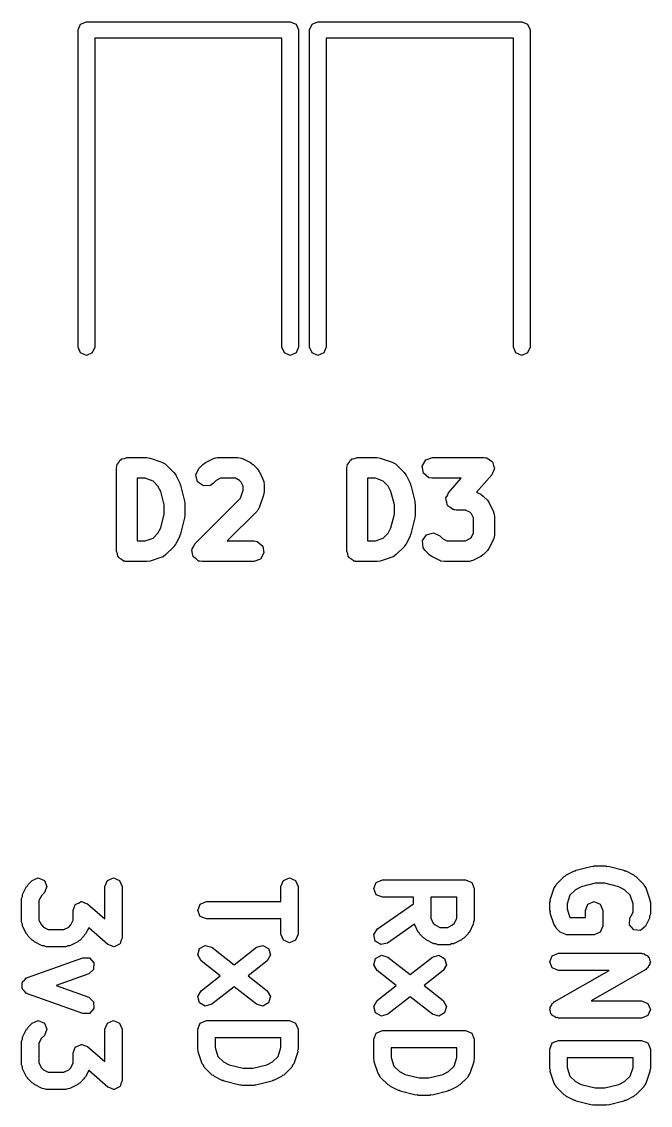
# Model space of a CAD drawing. Extents: x 83.3 to 116.7, y -116.7 to -83.3.
# Drawn here: x 95.86 to 100.39, y -116.67 to -108.86 of the extents above; entities that cross this region are included whole.
import ezdxf

# ---------------------------------------------------------------- set-up
doc = ezdxf.new("R2010")
doc.units = 0
doc.layers.add('BLACK', color=7, linetype='CONTINUOUS')

msp = doc.modelspace()

# ---------------------------------------------------------------- linework, layer by layer
at = {"layer": 'BLACK', "linetype": 'CONTINUOUS'}
for p, q in [((96.2826, -108.873), (96.325, -108.855)), ((96.325, -108.855), (97.795, -108.855)), ((97.795, -108.855), (97.8374, -108.873)), ((97.9526, -108.873), (97.995, -108.855)), ((97.995, -108.855), (99.465, -108.855)), ((99.465, -108.855), (99.5074, -108.873)), ((96.265, -108.915), (96.2826, -108.873)), ((96.265, -111.2), (96.265, -108.915)), ((97.8374, -108.873), (97.855, -108.915)), ((97.855, -108.915), (97.855, -111.2)), ((97.935, -108.915), (97.9526, -108.873)), ((97.935, -111.2), (97.935, -108.915)), ((99.5074, -108.873), (99.525, -108.915)), ((99.525, -108.915), (99.525, -111.2)), ((97.735, -108.975), (96.385, -108.975)), ((96.385, -108.975), (96.385, -111.2)), ((97.735, -111.2), (97.735, -108.975)), ((99.405, -108.975), (98.055, -108.975)), ((98.055, -108.975), (98.055, -111.2)), ((99.405, -111.2), (99.405, -108.975)), ((96.2826, -111.242), (96.265, -111.2)), ((96.385, -111.2), (96.3674, -111.242)), ((97.7526, -111.242), (97.735, -111.2)), ((97.855, -111.2), (97.8374, -111.242)), ((97.9526, -111.242), (97.935, -111.2)), ((98.055, -111.2), (98.0374, -111.242)), ((99.4226, -111.242), (99.405, -111.2)), ((99.525, -111.2), (99.5074, -111.242)), ((96.325, -111.26), (96.2826, -111.242)), ((96.3674, -111.242), (96.325, -111.26)), ((97.795, -111.26), (97.7526, -111.242)), ((97.8374, -111.242), (97.795, -111.26)), ((97.995, -111.26), (97.9526, -111.242)), ((98.0374, -111.242), (97.995, -111.26)), ((99.465, -111.26), (99.4226, -111.242)), ((99.5074, -111.242), (99.465, -111.26)), ((96.5421, -112.071), (96.5439, -112.062)), ((96.5421, -112.671), (96.5421, -112.071)), ((96.5433, -112.058), (96.5449, -112.056)), ((96.5439, -112.062), (96.5433, -112.058)), ((96.5449, -112.056), (96.5467, -112.046)), ((96.5467, -112.046), (96.5592, -112.031)), ((96.5592, -112.031), (96.5689, -112.014)), ((96.5689, -112.014), (96.5753, -112.012)), ((96.5753, -112.012), (96.5796, -112.006)), ((96.5796, -112.006), (96.5988, -112.003)), ((96.5988, -112.003), (96.6171, -111.996)), ((96.6171, -111.996), (96.76, -111.996)), ((96.76, -111.996), (96.7821, -112)), ((96.7821, -112), (96.7837, -112)), ((96.7837, -112), (96.8694, -112.029)), ((96.8694, -112.029), (96.8923, -112.041)), ((96.8923, -112.041), (96.8947, -112.045)), ((96.8947, -112.045), (96.8987, -112.047)), ((96.8987, -112.047), (96.9559, -112.104)), ((97.1355, -112.076), (97.1641, -112.047)), ((97.1641, -112.047), (97.1825, -112.034)), ((97.1825, -112.034), (97.1836, -112.033)), ((97.1836, -112.033), (97.2407, -112.004)), ((97.2407, -112.004), (97.2657, -111.997)), ((97.2657, -111.997), (97.2701, -111.998)), ((97.2701, -111.998), (97.2743, -111.996)), ((97.2743, -111.996), (97.4171, -111.996)), ((97.4171, -111.996), (97.4428, -112.001)), ((97.4428, -112.001), (97.4462, -112.004)), ((97.4462, -112.004), (97.4507, -112.004)), ((97.4507, -112.004), (97.5078, -112.033)), ((97.5078, -112.033), (97.5258, -112.046)), ((97.5258, -112.046), (97.5273, -112.047)), ((97.5273, -112.047), (97.5559, -112.076)), ((98.2034, -112.071), (98.2051, -112.062)), ((98.2034, -112.671), (98.2034, -112.071)), ((98.2046, -112.058), (98.2062, -112.056)), ((98.2051, -112.062), (98.2046, -112.058)), ((98.2062, -112.056), (98.2079, -112.046)), ((98.2079, -112.046), (98.2205, -112.031)), ((98.2205, -112.031), (98.2302, -112.014)), ((98.2302, -112.014), (98.2366, -112.012)), ((98.2366, -112.012), (98.2409, -112.006)), ((98.2409, -112.006), (98.2601, -112.003)), ((98.2601, -112.003), (98.2784, -111.996)), ((98.2784, -111.996), (98.4213, -111.996)), ((98.4213, -111.996), (98.4434, -112)), ((98.4434, -112), (98.445, -112)), ((98.445, -112), (98.5307, -112.029)), ((98.5307, -112.029), (98.5536, -112.041)), ((98.5536, -112.041), (98.556, -112.045)), ((98.556, -112.045), (98.56, -112.047)), ((98.56, -112.047), (98.6172, -112.104)), ((98.7474, -112.058), (98.7731, -112.014)), ((98.7563, -112.109), (98.7474, -112.058)), ((98.7731, -112.014), (98.8213, -111.996)), ((98.8213, -111.996), (99.1927, -111.996)), ((99.1927, -111.996), (99.2038, -111.998)), ((99.2038, -111.998), (99.2073, -111.998)), ((99.2073, -111.998), (99.2099, -111.999)), ((99.2099, -111.999), (99.2184, -112.001)), ((99.2184, -112.001), (99.2338, -112.014)), ((99.2338, -112.014), (99.2511, -112.024)), ((99.2511, -112.024), (99.2531, -112.03)), ((99.2531, -112.03), (99.2577, -112.034)), ((99.2577, -112.034), (99.2612, -112.054)), ((99.2612, -112.054), (99.2677, -112.073)), ((99.2677, -112.073), (99.2655, -112.079)), ((96.6921, -112.146), (96.6921, -112.596)), ((96.7478, -112.146), (96.6921, -112.146)), ((96.8052, -112.166), (96.7478, -112.146)), ((96.9559, -112.104), (96.9688, -112.122)), ((96.9688, -112.122), (96.9699, -112.124)), ((96.9699, -112.124), (96.9985, -112.181)), ((97.1139, -112.122), (97.1355, -112.076)), ((97.1271, -112.172), (97.1139, -112.122)), ((97.292, -112.146), (97.2616, -112.162)), ((97.3994, -112.146), (97.292, -112.146)), ((97.4299, -112.162), (97.3994, -112.146)), ((97.5559, -112.076), (97.5688, -112.094)), ((97.5688, -112.094), (97.5699, -112.095)), ((97.5699, -112.095), (97.5985, -112.152)), ((98.3534, -112.146), (98.3534, -112.596)), ((98.4091, -112.146), (98.3534, -112.146)), ((98.4665, -112.166), (98.4091, -112.146)), ((98.6172, -112.104), (98.63, -112.122)), ((98.63, -112.122), (98.6312, -112.124)), ((98.6312, -112.124), (98.6598, -112.181)), ((98.7956, -112.142), (98.7563, -112.109)), ((98.8213, -112.146), (98.7956, -112.142)), ((99.0274, -112.146), (98.8213, -112.146)), ((98.9363, -112.251), (99.0274, -112.146)), ((99.2491, -112.121), (99.1392, -112.247)), ((99.2565, -112.102), (99.2491, -112.121)), ((99.2666, -112.084), (99.2565, -112.102)), ((99.2655, -112.079), (99.2666, -112.084)), ((96.8412, -112.202), (96.8052, -112.166)), ((96.8607, -112.24), (96.8412, -112.202)), ((96.9985, -112.181), (97.0022, -112.193)), ((97.0022, -112.193), (97.0042, -112.196)), ((97.0042, -112.196), (97.0328, -112.31)), ((97.1692, -112.201), (97.1271, -112.172)), ((97.2203, -112.197), (97.1692, -112.201)), ((97.2416, -112.182), (97.2203, -112.197)), ((97.2616, -112.162), (97.2416, -112.182)), ((97.4412, -112.173), (97.4299, -112.162)), ((97.4564, -112.203), (97.4412, -112.173)), ((97.4564, -112.231), (97.4564, -112.203)), ((97.5985, -112.152), (97.6059, -112.177)), ((97.6059, -112.177), (97.6049, -112.182)), ((97.6049, -112.182), (97.6064, -112.186)), ((97.6064, -112.186), (97.6064, -112.243)), ((98.5025, -112.202), (98.4665, -112.166)), ((98.5219, -112.24), (98.5025, -112.202)), ((98.6598, -112.181), (98.6635, -112.193)), ((98.6635, -112.193), (98.6655, -112.196)), ((98.6655, -112.196), (98.694, -112.31)), ((96.885, -112.338), (96.8607, -112.24)), ((97.107, -112.618), (97.4373, -112.288)), ((97.4373, -112.288), (97.4564, -112.231)), ((97.6026, -112.267), (97.574, -112.352)), ((97.6064, -112.243), (97.6025, -112.265)), ((97.6025, -112.265), (97.6026, -112.267)), ((98.5463, -112.338), (98.5219, -112.24)), ((98.9177, -112.298), (98.9199, -112.293)), ((98.9242, -112.318), (98.9177, -112.298)), ((98.9188, -112.287), (98.929, -112.269)), ((98.9199, -112.293), (98.9188, -112.287)), ((98.929, -112.269), (98.9363, -112.251)), ((99.1392, -112.247), (99.1691, -112.261)), ((99.1691, -112.261), (99.1871, -112.275)), ((99.1871, -112.275), (99.1886, -112.276)), ((99.1886, -112.276), (99.2172, -112.304)), ((99.2172, -112.304), (99.23, -112.322)), ((96.885, -112.405), (96.885, -112.338)), ((97.0328, -112.31), (97.0338, -112.325)), ((97.0338, -112.325), (97.035, -112.329)), ((97.035, -112.329), (97.035, -112.414)), ((97.5559, -112.382), (97.3411, -112.596)), ((97.5578, -112.378), (97.5559, -112.382)), ((97.5616, -112.375), (97.5578, -112.378)), ((97.574, -112.352), (97.5616, -112.375)), ((98.5463, -112.405), (98.5463, -112.338)), ((98.694, -112.31), (98.6951, -112.325)), ((98.6951, -112.325), (98.6963, -112.329)), ((98.6963, -112.329), (98.6963, -112.414)), ((98.9278, -112.337), (98.9242, -112.318)), ((98.9323, -112.341), (98.9278, -112.337)), ((98.9343, -112.347), (98.9323, -112.341)), ((98.9516, -112.357), (98.9343, -112.347)), ((98.9671, -112.37), (98.9516, -112.357)), ((98.9755, -112.372), (98.9671, -112.37)), ((98.9782, -112.374), (98.9755, -112.372)), ((98.9816, -112.373), (98.9782, -112.374)), ((98.9927, -112.375), (98.9816, -112.373)), ((99.0607, -112.375), (98.9927, -112.375)), ((99.0911, -112.39), (99.0607, -112.375)), ((99.23, -112.322), (99.2312, -112.324)), ((99.2312, -112.324), (99.2598, -112.381)), ((99.2598, -112.381), (99.2672, -112.406)), ((96.8607, -112.502), (96.885, -112.405)), ((97.0328, -112.432), (97.0042, -112.547)), ((97.035, -112.414), (97.0324, -112.429)), ((97.0324, -112.429), (97.0328, -112.432)), ((98.5219, -112.502), (98.5463, -112.405)), ((98.694, -112.432), (98.6655, -112.547)), ((98.6963, -112.414), (98.6937, -112.429)), ((98.6937, -112.429), (98.694, -112.432)), ((99.1025, -112.402), (99.0911, -112.39)), ((99.1177, -112.432), (99.1025, -112.402)), ((99.1177, -112.539), (99.1177, -112.432)), ((99.2672, -112.406), (99.2662, -112.41)), ((99.2662, -112.41), (99.2677, -112.414)), ((99.2677, -112.414), (99.2677, -112.557)), ((96.8052, -112.577), (96.8412, -112.541)), ((96.8412, -112.541), (96.8607, -112.502)), ((98.4665, -112.577), (98.5025, -112.541)), ((98.5025, -112.541), (98.5219, -112.502)), ((98.7783, -112.553), (98.8278, -112.54)), ((98.8278, -112.54), (98.8743, -112.561)), ((99.1025, -112.57), (99.1177, -112.539)), ((96.6921, -112.596), (96.7478, -112.596)), ((96.7478, -112.596), (96.8052, -112.577)), ((96.9699, -112.619), (96.9566, -112.637)), ((96.9985, -112.562), (96.9699, -112.619)), ((96.9989, -112.559), (96.9985, -112.562)), ((97.0042, -112.547), (96.9989, -112.559)), ((97.0974, -112.639), (97.107, -112.618)), ((97.3411, -112.596), (97.5314, -112.596)), ((97.5314, -112.596), (97.5571, -112.601)), ((97.5571, -112.601), (97.5964, -112.634)), ((98.3534, -112.596), (98.4091, -112.596)), ((98.4091, -112.596), (98.4665, -112.577)), ((98.6312, -112.619), (98.6179, -112.637)), ((98.6598, -112.562), (98.6312, -112.619)), ((98.6602, -112.559), (98.6598, -112.562)), ((98.6655, -112.547), (98.6602, -112.559)), ((98.7488, -112.595), (98.7783, -112.553)), ((98.7533, -112.646), (98.7488, -112.595)), ((98.8743, -112.561), (98.8943, -112.581)), ((98.8943, -112.581), (98.9247, -112.596)), ((98.9247, -112.596), (99.0607, -112.596)), ((99.0607, -112.596), (99.0911, -112.581)), ((99.0911, -112.581), (99.1025, -112.57)), ((99.2598, -112.591), (99.2312, -112.648)), ((99.2603, -112.586), (99.2598, -112.591)), ((99.2632, -112.583), (99.2603, -112.586)), ((99.2677, -112.557), (99.2632, -112.583)), ((96.5488, -112.69), (96.5421, -112.671)), ((96.5522, -112.709), (96.5488, -112.69)), ((96.8987, -112.696), (96.8774, -112.711)), ((96.9559, -112.639), (96.8987, -112.696)), ((96.9566, -112.637), (96.9559, -112.639)), ((97.0853, -112.665), (97.0867, -112.662)), ((97.0911, -112.687), (97.0853, -112.665)), ((97.0861, -112.658), (97.0974, -112.639)), ((97.0867, -112.662), (97.0861, -112.658)), ((97.095, -112.709), (97.0911, -112.687)), ((97.6053, -112.684), (97.5796, -112.729)), ((97.5964, -112.634), (97.6053, -112.684)), ((98.2101, -112.69), (98.2034, -112.671)), ((98.2135, -112.709), (98.2101, -112.69)), ((98.56, -112.696), (98.5387, -112.711)), ((98.6172, -112.639), (98.56, -112.696)), ((98.6179, -112.637), (98.6172, -112.639)), ((98.7682, -112.667), (98.7533, -112.646)), ((98.7968, -112.696), (98.7682, -112.667)), ((98.7983, -112.697), (98.7968, -112.696)), ((98.8163, -112.71), (98.7983, -112.697)), ((99.1886, -112.696), (99.1702, -112.709)), ((99.2172, -112.667), (99.1886, -112.696)), ((99.2179, -112.666), (99.2172, -112.667)), ((99.2312, -112.648), (99.2179, -112.666)), ((96.5574, -112.713), (96.5522, -112.709)), ((96.5597, -112.72), (96.5574, -112.713)), ((96.5766, -112.729), (96.5597, -112.72)), ((96.5915, -112.742), (96.5766, -112.729)), ((96.6012, -112.744), (96.5915, -112.742)), ((96.6041, -112.745), (96.6012, -112.744)), ((96.6074, -112.745), (96.6041, -112.745)), ((96.6171, -112.746), (96.6074, -112.745)), ((96.76, -112.746), (96.6171, -112.746)), ((96.7615, -112.746), (96.76, -112.746)), ((96.7837, -112.743), (96.7615, -112.746)), ((96.8694, -112.714), (96.7837, -112.743)), ((96.8729, -112.711), (96.8694, -112.714)), ((96.8774, -112.711), (96.8729, -112.711)), ((97.0977, -112.711), (97.095, -112.709)), ((97.0986, -112.714), (97.0977, -112.711)), ((97.1171, -112.727), (97.0986, -112.714)), ((97.1343, -112.742), (97.1171, -112.727)), ((97.1389, -112.743), (97.1343, -112.742)), ((97.1406, -112.744), (97.1389, -112.743)), ((97.1439, -112.744), (97.1406, -112.744)), ((97.16, -112.746), (97.1439, -112.744)), ((97.5314, -112.746), (97.16, -112.746)), ((97.5796, -112.729), (97.5314, -112.746)), ((98.2187, -112.713), (98.2135, -112.709)), ((98.221, -112.72), (98.2187, -112.713)), ((98.2378, -112.729), (98.221, -112.72)), ((98.2528, -112.742), (98.2378, -112.729)), ((98.2625, -112.744), (98.2528, -112.742)), ((98.2654, -112.745), (98.2625, -112.744)), ((98.2687, -112.745), (98.2654, -112.745)), ((98.2784, -112.746), (98.2687, -112.745)), ((98.4213, -112.746), (98.2784, -112.746)), ((98.4228, -112.746), (98.4213, -112.746)), ((98.445, -112.743), (98.4228, -112.746)), ((98.5307, -112.714), (98.445, -112.743)), ((98.5342, -112.711), (98.5307, -112.714)), ((98.5387, -112.711), (98.5342, -112.711)), ((98.8734, -112.739), (98.8163, -112.71)), ((98.8779, -112.739), (98.8734, -112.739)), ((98.8813, -112.742), (98.8779, -112.739)), ((98.907, -112.746), (98.8813, -112.742)), ((99.0784, -112.746), (98.907, -112.746)), ((99.0826, -112.745), (99.0784, -112.746)), ((99.087, -112.746), (99.0826, -112.745)), ((99.112, -112.739), (99.087, -112.746)), ((99.1691, -112.71), (99.112, -112.739)), ((99.1702, -112.709), (99.1691, -112.71)), ((99.8578, -114.97), (99.9721, -114.942)), ((99.9721, -114.942), (99.9799, -114.943)), ((99.9799, -114.943), (99.9872, -114.94)), ((99.9872, -114.94), (100.073, -114.94)), ((100.073, -114.94), (100.08, -114.943)), ((100.08, -114.943), (100.088, -114.942)), ((100.088, -114.942), (100.202, -114.97)), ((95.933, -115.044), (95.9772, -115.026)), ((95.9772, -115.026), (96.0214, -115.044)), ((96.4759, -115.044), (96.5201, -115.026)), ((96.5201, -115.026), (96.5643, -115.044)), ((97.7459, -115.044), (97.7901, -115.026)), ((97.7901, -115.026), (97.8343, -115.044)), ((98.4159, -115.058), (98.4601, -115.04)), ((98.4601, -115.04), (99.0601, -115.04)), ((99.0601, -115.04), (99.1043, -115.058)), ((99.7145, -115.073), (99.7716, -115.015)), ((99.7716, -115.015), (99.7811, -115.011)), ((99.7811, -115.011), (99.7879, -115.004)), ((99.7879, -115.004), (99.845, -114.975)), ((99.845, -114.975), (99.8521, -114.975)), ((99.8521, -114.975), (99.8578, -114.97)), ((100.202, -114.97), (100.208, -114.975)), ((100.208, -114.975), (100.215, -114.975)), ((100.215, -114.975), (100.272, -115.004)), ((100.272, -115.004), (100.279, -115.011)), ((100.279, -115.011), (100.289, -115.015)), ((100.289, -115.015), (100.346, -115.073)), ((95.8642, -115.146), (95.8928, -115.089)), ((95.8928, -115.089), (95.9005, -115.082)), ((95.9005, -115.082), (95.9045, -115.073)), ((95.9045, -115.073), (95.933, -115.044)), ((96.0214, -115.044), (96.0397, -115.088)), ((96.0397, -115.088), (96.0214, -115.132)), ((96.4576, -115.088), (96.4759, -115.044)), ((96.4576, -115.322), (96.4576, -115.088)), ((96.5643, -115.044), (96.5826, -115.088)), ((96.5826, -115.088), (96.5826, -115.46)), ((97.7276, -115.088), (97.7459, -115.044)), ((97.7276, -115.197), (97.7276, -115.088)), ((97.8343, -115.044), (97.8526, -115.088)), ((97.8526, -115.088), (97.8526, -115.431)), ((98.3976, -115.102), (98.4159, -115.058)), ((98.4159, -115.147), (98.3976, -115.102)), ((99.1043, -115.058), (99.1226, -115.102)), ((99.1226, -115.102), (99.1226, -115.331)), ((99.6708, -115.183), (99.6994, -115.097)), ((99.6994, -115.097), (99.7089, -115.086)), ((99.7089, -115.086), (99.7145, -115.073)), ((99.8528, -115.111), (99.8133, -115.15)), ((99.8948, -115.09), (99.8528, -115.111)), ((99.9949, -115.065), (99.8948, -115.09)), ((100.065, -115.065), (99.9949, -115.065)), ((100.165, -115.09), (100.065, -115.065)), ((100.207, -115.111), (100.165, -115.09)), ((100.247, -115.15), (100.207, -115.111)), ((100.346, -115.073), (100.351, -115.086)), ((100.351, -115.086), (100.361, -115.097)), ((100.361, -115.097), (100.389, -115.183)), ((95.8576, -115.174), (95.8632, -115.16)), ((95.8576, -115.345), (95.8576, -115.174)), ((95.8632, -115.16), (95.8642, -115.146)), ((96, -115.154), (95.9826, -115.189)), ((95.9826, -115.189), (95.9826, -115.331)), ((96.0214, -115.132), (96, -115.154)), ((96.2676, -115.207), (96.2874, -115.197)), ((96.2874, -115.197), (96.2895, -115.198)), ((96.2895, -115.198), (96.2915, -115.197)), ((96.2915, -115.197), (96.3118, -115.205)), ((97.1459, -115.215), (97.1901, -115.197)), ((97.1901, -115.197), (97.7276, -115.197)), ((98.4601, -115.165), (98.4159, -115.147)), ((98.6833, -115.165), (98.4601, -115.165)), ((98.6833, -115.213), (98.6833, -115.165)), ((98.8083, -115.165), (98.8083, -115.316)), ((98.9976, -115.165), (98.8083, -115.165)), ((98.9976, -115.316), (98.9976, -115.165)), ((99.6676, -115.202), (99.6715, -115.193)), ((99.6715, -115.193), (99.6708, -115.183)), ((99.8133, -115.15), (99.7926, -115.213)), ((99.943, -115.215), (99.9872, -115.197)), ((99.9872, -115.197), (100.031, -115.215)), ((100.268, -115.213), (100.247, -115.15)), ((100.389, -115.183), (100.389, -115.193)), ((100.389, -115.193), (100.393, -115.202)), ((96.229, -115.26), (96.2374, -115.239)), ((96.229, -115.331), (96.229, -115.26)), ((96.2374, -115.239), (96.2445, -115.218)), ((96.2445, -115.218), (96.2465, -115.217)), ((96.2465, -115.217), (96.2473, -115.215)), ((96.2473, -115.215), (96.2676, -115.207)), ((96.3118, -115.205), (96.3327, -115.213)), ((96.3327, -115.213), (96.4576, -115.322)), ((97.1276, -115.26), (97.1459, -115.215)), ((97.1459, -115.304), (97.1276, -115.26)), ((98.4242, -115.394), (98.6833, -115.213)), ((99.6676, -115.26), (99.6676, -115.202)), ((99.6715, -115.269), (99.6676, -115.26)), ((99.6708, -115.279), (99.6715, -115.269)), ((99.7926, -115.213), (99.7926, -115.249)), ((99.7926, -115.249), (99.8132, -115.311)), ((99.9247, -115.26), (99.943, -115.215)), ((99.9247, -115.311), (99.9247, -115.26)), ((100.031, -115.215), (100.05, -115.26)), ((100.05, -115.26), (100.05, -115.374)), ((100.246, -115.317), (100.268, -115.273)), ((100.268, -115.273), (100.268, -115.213)), ((100.393, -115.202), (100.393, -115.288)), ((95.8632, -115.359), (95.8576, -115.345)), ((95.9826, -115.331), (96, -115.365)), ((96.2116, -115.365), (96.229, -115.331)), ((97.1901, -115.322), (97.1459, -115.304)), ((97.7276, -115.322), (97.1901, -115.322)), ((97.7276, -115.431), (97.7276, -115.322)), ((98.8083, -115.316), (98.8257, -115.351)), ((98.8257, -115.351), (98.84, -115.365)), ((98.9659, -115.365), (98.9802, -115.351)), ((98.9802, -115.351), (98.9976, -115.316)), ((99.117, -115.344), (99.116, -115.359)), ((99.1226, -115.331), (99.117, -115.344)), ((99.6994, -115.365), (99.6708, -115.279)), ((99.8132, -115.311), (99.9247, -115.311)), ((100.242, -115.365), (100.246, -115.317)), ((100.386, -115.316), (100.357, -115.373)), ((100.387, -115.302), (100.386, -115.316)), ((100.393, -115.288), (100.387, -115.302)), ((95.8642, -115.373), (95.8632, -115.359)), ((95.8928, -115.43), (95.8642, -115.373)), ((95.9005, -115.437), (95.8928, -115.43)), ((96, -115.365), (96.0143, -115.38)), ((96.0143, -115.38), (96.0491, -115.397)), ((96.0491, -115.397), (96.1625, -115.397)), ((96.1625, -115.397), (96.1974, -115.38)), ((96.1974, -115.38), (96.2116, -115.365)), ((96.3188, -115.43), (96.3111, -115.437)), ((96.3411, -115.386), (96.3188, -115.43)), ((96.4789, -115.507), (96.3411, -115.386)), ((97.7459, -115.475), (97.7276, -115.431)), ((97.8526, -115.431), (97.8343, -115.475)), ((98.3985, -115.434), (98.4242, -115.394)), ((98.6906, -115.36), (98.4959, -115.496)), ((98.7185, -115.416), (98.6906, -115.36)), ((98.7262, -115.423), (98.7185, -115.416)), ((98.7302, -115.432), (98.7262, -115.423)), ((98.84, -115.365), (98.8748, -115.383)), ((98.8748, -115.383), (98.931, -115.383)), ((98.931, -115.383), (98.9659, -115.365)), ((99.0796, -115.423), (99.0757, -115.432)), ((99.0874, -115.416), (99.0796, -115.423)), ((99.116, -115.359), (99.0874, -115.416)), ((99.7089, -115.376), (99.6994, -115.365)), ((99.7145, -115.389), (99.7089, -115.376)), ((99.743, -115.418), (99.7145, -115.389)), ((99.7656, -115.427), (99.743, -115.418)), ((99.7872, -115.436), (99.7656, -115.427)), ((100.031, -115.418), (99.9872, -115.436)), ((100.05, -115.374), (100.031, -115.418)), ((100.274, -115.401), (100.242, -115.365)), ((100.321, -115.405), (100.274, -115.401)), ((100.357, -115.373), (100.321, -115.405)), ((95.9045, -115.447), (95.9005, -115.437)), ((95.933, -115.475), (95.9045, -115.447)), ((95.9425, -115.479), (95.933, -115.475)), ((95.9493, -115.487), (95.9425, -115.479)), ((96.0064, -115.515), (95.9493, -115.487)), ((96.2623, -115.487), (96.2052, -115.515)), ((96.2691, -115.479), (96.2623, -115.487)), ((96.2786, -115.475), (96.2691, -115.479)), ((96.3071, -115.447), (96.2786, -115.475)), ((96.3111, -115.437), (96.3071, -115.447)), ((96.4998, -115.514), (96.4789, -115.507)), ((96.5643, -115.504), (96.544, -115.512)), ((96.5651, -115.502), (96.5643, -115.504)), ((96.5671, -115.501), (96.5651, -115.502)), ((96.5742, -115.48), (96.5671, -115.501)), ((96.5826, -115.46), (96.5742, -115.48)), ((97.7901, -115.493), (97.7459, -115.475)), ((97.8343, -115.475), (97.7901, -115.493)), ((98.4089, -115.481), (98.3985, -115.434)), ((98.4492, -115.507), (98.4089, -115.481)), ((98.4959, -115.496), (98.4492, -115.507)), ((98.7587, -115.461), (98.7302, -115.432)), ((98.7683, -115.465), (98.7587, -115.461)), ((98.775, -115.473), (98.7683, -115.465)), ((98.8321, -115.501), (98.775, -115.473)), ((98.8466, -115.502), (98.8321, -115.501)), ((98.8601, -115.508), (98.8466, -115.502)), ((98.9458, -115.508), (98.8601, -115.508)), ((98.9592, -115.502), (98.9458, -115.508)), ((98.9738, -115.501), (98.9592, -115.502)), ((99.0309, -115.473), (98.9738, -115.501)), ((99.0376, -115.465), (99.0309, -115.473)), ((99.0471, -115.461), (99.0376, -115.465)), ((99.0757, -115.432), (99.0471, -115.461)), ((99.9872, -115.436), (99.7872, -115.436)), ((96.0209, -115.516), (96.0064, -115.515)), ((96.0344, -115.522), (96.0209, -115.516)), ((96.1772, -115.522), (96.0344, -115.522)), ((96.1907, -115.516), (96.1772, -115.522)), ((96.2052, -115.515), (96.1907, -115.516)), ((96.5201, -115.522), (96.4998, -115.514)), ((96.5221, -115.521), (96.5201, -115.522)), ((96.5242, -115.522), (96.5221, -115.521)), ((96.544, -115.512), (96.5242, -115.522)), ((97.128, -115.581), (97.1409, -115.535)), ((97.1515, -115.623), (97.128, -115.581)), ((97.1409, -115.535), (97.1826, -115.512)), ((97.1826, -115.512), (97.2287, -115.525)), ((97.2287, -115.525), (97.3901, -115.652)), ((97.3901, -115.652), (97.5515, -115.525)), ((97.5515, -115.525), (97.5975, -115.512)), ((97.5975, -115.512), (97.6392, -115.535)), ((97.6521, -115.581), (97.6287, -115.623)), ((97.6392, -115.535), (97.6521, -115.581)), ((98.4109, -115.607), (98.4526, -115.583)), ((98.4526, -115.583), (98.4987, -115.596)), ((98.8215, -115.596), (98.8675, -115.583)), ((98.8675, -115.583), (98.9092, -115.607)), ((99.6676, -115.631), (99.6859, -115.587)), ((99.6859, -115.587), (99.7301, -115.568)), ((99.7301, -115.568), (100.33, -115.568)), ((100.33, -115.568), (100.338, -115.572)), ((100.338, -115.572), (100.347, -115.571)), ((100.347, -115.571), (100.359, -115.581)), ((100.359, -115.581), (100.374, -115.587)), ((100.374, -115.587), (100.378, -115.595)), ((95.8991, -115.744), (96.2991, -115.601)), ((96.2991, -115.601), (96.3468, -115.603)), ((96.3468, -115.603), (96.3789, -115.639)), ((96.3789, -115.639), (96.3766, -115.686)), ((97.2889, -115.731), (97.1515, -115.623)), ((97.6287, -115.623), (97.4912, -115.731)), ((98.398, -115.653), (98.4109, -115.607)), ((98.4215, -115.694), (98.398, -115.653)), ((98.4987, -115.596), (98.6601, -115.723)), ((98.6601, -115.723), (98.8215, -115.596)), ((98.9221, -115.653), (98.8987, -115.694)), ((98.9092, -115.607), (98.9221, -115.653)), ((99.6859, -115.675), (99.6676, -115.631)), ((100.38, -115.66), (100.374, -115.675)), ((100.378, -115.595), (100.384, -115.6)), ((100.39, -115.647), (100.38, -115.66)), ((100.384, -115.6), (100.386, -115.616)), ((100.386, -115.616), (100.393, -115.631)), ((100.393, -115.631), (100.389, -115.639)), ((100.389, -115.639), (100.39, -115.647)), ((95.8966, -115.746), (95.8991, -115.744)), ((96.3411, -115.718), (96.1059, -115.802)), ((96.3766, -115.686), (96.3411, -115.718)), ((97.1515, -115.839), (97.2889, -115.731)), ((97.4912, -115.731), (97.6287, -115.839)), ((98.5589, -115.802), (98.4215, -115.694)), ((98.8987, -115.694), (98.7612, -115.802)), ((99.7301, -115.693), (99.6859, -115.675)), ((99.6991, -115.92), (100.095, -115.693)), ((100.095, -115.693), (99.7301, -115.693)), ((100.361, -115.685), (99.9654, -115.911)), ((100.366, -115.678), (100.361, -115.685)), ((100.374, -115.675), (100.366, -115.678)), ((95.8612, -115.781), (95.8634, -115.779)), ((95.8623, -115.802), (95.8612, -115.781)), ((95.8612, -115.823), (95.8623, -115.802)), ((95.8634, -115.779), (95.8636, -115.776)), ((95.8636, -115.776), (95.8792, -115.762)), ((95.8792, -115.762), (95.8933, -115.746)), ((95.8933, -115.746), (95.8966, -115.746)), ((96.1059, -115.802), (96.3411, -115.886)), ((97.3901, -115.81), (97.2287, -115.937)), ((97.5515, -115.937), (97.3901, -115.81)), ((98.4215, -115.91), (98.5589, -115.802)), ((98.7612, -115.802), (98.8987, -115.91)), ((95.8634, -115.826), (95.8612, -115.823)), ((95.8636, -115.829), (95.8634, -115.826)), ((95.8792, -115.843), (95.8636, -115.829)), ((95.8933, -115.859), (95.8792, -115.843)), ((95.8966, -115.859), (95.8933, -115.859)), ((95.8991, -115.861), (95.8966, -115.859)), ((96.2991, -116.004), (95.8991, -115.861)), ((96.3411, -115.886), (96.3766, -115.919)), ((97.128, -115.881), (97.1515, -115.839)), ((97.1409, -115.927), (97.128, -115.881)), ((97.6287, -115.839), (97.6521, -115.881)), ((97.6521, -115.881), (97.6392, -115.927)), ((98.6601, -115.882), (98.4987, -116.009)), ((98.8215, -116.009), (98.6601, -115.882)), ((96.3789, -115.966), (96.3468, -116.002)), ((96.3766, -115.919), (96.3789, -115.966)), ((97.1826, -115.95), (97.1409, -115.927)), ((97.2287, -115.937), (97.1826, -115.95)), ((97.5975, -115.95), (97.5515, -115.937)), ((97.6392, -115.927), (97.5975, -115.95)), ((98.398, -115.952), (98.4215, -115.91)), ((98.4109, -115.998), (98.398, -115.952)), ((98.8987, -115.91), (98.9221, -115.952)), ((98.9221, -115.952), (98.9092, -115.998)), ((99.6676, -115.974), (99.6709, -115.966)), ((99.6738, -115.989), (99.6676, -115.974)), ((99.6698, -115.957), (99.6797, -115.945)), ((99.6709, -115.966), (99.6698, -115.957)), ((99.6797, -115.945), (99.6859, -115.93)), ((99.6859, -115.93), (99.6938, -115.926)), ((99.6938, -115.926), (99.6991, -115.92)), ((99.9654, -115.911), (100.33, -115.911)), ((100.33, -115.911), (100.374, -115.93)), ((100.374, -115.93), (100.393, -115.974)), ((100.393, -115.974), (100.374, -116.018)), ((95.933, -116.073), (95.9772, -116.054)), ((95.9772, -116.054), (96.0214, -116.073)), ((96.3468, -116.002), (96.2991, -116.004)), ((96.4759, -116.073), (96.5201, -116.054)), ((96.5201, -116.054), (96.5643, -116.073)), ((97.1459, -116.073), (97.1901, -116.054)), ((97.1901, -116.054), (97.7901, -116.054)), ((97.7901, -116.054), (97.8343, -116.073)), ((98.4526, -116.022), (98.4109, -115.998)), ((98.4987, -116.009), (98.4526, -116.022)), ((98.8675, -116.022), (98.8215, -116.009)), ((98.9092, -115.998), (98.8675, -116.022)), ((99.6758, -116.005), (99.6738, -115.989)), ((99.6826, -116.01), (99.6758, -116.005)), ((99.6859, -116.018), (99.6826, -116.01)), ((99.7008, -116.024), (99.6859, -116.018)), ((99.7136, -116.034), (99.7008, -116.024)), ((99.7222, -116.033), (99.7136, -116.034)), ((99.7301, -116.036), (99.7222, -116.033)), ((100.33, -116.036), (99.7301, -116.036)), ((100.374, -116.018), (100.33, -116.036)), ((95.8642, -116.174), (95.8928, -116.117)), ((95.8928, -116.117), (95.9005, -116.111)), ((95.9005, -116.111), (95.9045, -116.101)), ((95.9045, -116.101), (95.933, -116.073)), ((96.0214, -116.073), (96.0397, -116.117)), ((96.0397, -116.117), (96.0214, -116.161)), ((96.4576, -116.117), (96.4759, -116.073)), ((96.4576, -116.35), (96.4576, -116.117)), ((96.5643, -116.073), (96.5826, -116.117)), ((96.5826, -116.117), (96.5826, -116.488)), ((97.1276, -116.117), (97.1459, -116.073)), ((97.1276, -116.26), (97.1276, -116.117)), ((97.8343, -116.073), (97.8526, -116.117)), ((97.8526, -116.117), (97.8526, -116.26)), ((98.4159, -116.144), (98.4601, -116.126)), ((98.4601, -116.126), (99.0601, -116.126)), ((99.0601, -116.126), (99.1043, -116.144)), ((95.8576, -116.202), (95.8632, -116.189)), ((95.8576, -116.374), (95.8576, -116.202)), ((95.8632, -116.189), (95.8642, -116.174)), ((96, -116.182), (95.9826, -116.217)), ((96.0214, -116.161), (96, -116.182)), ((97.2526, -116.179), (97.2526, -116.249)), ((97.7276, -116.179), (97.2526, -116.179)), ((97.7276, -116.249), (97.7276, -116.179)), ((98.3976, -116.188), (98.4159, -116.144)), ((98.3976, -116.331), (98.3976, -116.188)), ((99.1043, -116.144), (99.1226, -116.188)), ((99.1226, -116.188), (99.1226, -116.331)), ((99.6859, -116.215), (99.7301, -116.197)), ((99.7301, -116.197), (100.33, -116.197)), ((100.33, -116.197), (100.374, -116.215)), ((95.9826, -116.217), (95.9826, -116.359)), ((96.229, -116.288), (96.2374, -116.268)), ((96.229, -116.359), (96.229, -116.288)), ((96.2374, -116.268), (96.2445, -116.247)), ((96.2445, -116.247), (96.2465, -116.246)), ((96.2465, -116.246), (96.2473, -116.244)), ((96.2473, -116.244), (96.2676, -116.236)), ((96.2676, -116.236), (96.2874, -116.226)), ((96.2874, -116.226), (96.2895, -116.226)), ((96.2895, -116.226), (96.2915, -116.226)), ((96.2915, -116.226), (96.3118, -116.234)), ((96.3118, -116.234), (96.3327, -116.241)), ((96.3327, -116.241), (96.4576, -116.35)), ((97.1315, -116.269), (97.1276, -116.26)), ((97.1308, -116.279), (97.1315, -116.269)), ((97.1594, -116.365), (97.1308, -116.279)), ((97.2526, -116.249), (97.2733, -116.312)), ((97.7069, -116.312), (97.7276, -116.249)), ((97.8494, -116.279), (97.8208, -116.365)), ((97.8526, -116.26), (97.8487, -116.269)), ((97.8487, -116.269), (97.8494, -116.279)), ((98.5226, -116.251), (98.5226, -116.321)), ((98.9976, -116.251), (98.5226, -116.251)), ((98.9976, -116.321), (98.9976, -116.251)), ((99.6676, -116.26), (99.6859, -116.215)), ((99.6676, -116.402), (99.6676, -116.26)), ((100.374, -116.215), (100.393, -116.26)), ((100.393, -116.26), (100.393, -116.402)), ((95.9826, -116.359), (96, -116.394)), ((96.2116, -116.394), (96.229, -116.359)), ((97.1689, -116.376), (97.1594, -116.365)), ((97.2733, -116.312), (97.3128, -116.351)), ((97.3128, -116.351), (97.3548, -116.372)), ((97.6254, -116.372), (97.6674, -116.351)), ((97.6674, -116.351), (97.7069, -116.312)), ((97.8208, -116.365), (97.8113, -116.376)), ((98.4015, -116.34), (98.3976, -116.331)), ((98.4008, -116.351), (98.4015, -116.34)), ((98.4294, -116.436), (98.4008, -116.351)), ((98.5226, -116.321), (98.5433, -116.383)), ((98.9769, -116.383), (98.9976, -116.321)), ((99.1194, -116.351), (99.0908, -116.436)), ((99.1226, -116.331), (99.1187, -116.34)), ((99.1187, -116.34), (99.1194, -116.351)), ((99.7926, -116.322), (99.7926, -116.392)), ((100.268, -116.322), (99.7926, -116.322)), ((100.268, -116.392), (100.268, -116.322)), ((95.8632, -116.387), (95.8576, -116.374)), ((95.8642, -116.402), (95.8632, -116.387)), ((95.8928, -116.459), (95.8642, -116.402)), ((96, -116.394), (96.0143, -116.408)), ((96.0143, -116.408), (96.0491, -116.426)), ((96.0491, -116.426), (96.1625, -116.426)), ((96.1625, -116.426), (96.1974, -116.408)), ((96.1974, -116.408), (96.2116, -116.394)), ((96.3411, -116.415), (96.3188, -116.459)), ((96.4789, -116.535), (96.3411, -116.415)), ((97.1745, -116.389), (97.1689, -116.376)), ((97.2316, -116.447), (97.1745, -116.389)), ((97.2411, -116.451), (97.2316, -116.447)), ((97.3548, -116.372), (97.4549, -116.397)), ((97.4549, -116.397), (97.5252, -116.397)), ((97.5252, -116.397), (97.6254, -116.372)), ((97.7486, -116.447), (97.7391, -116.451)), ((97.8057, -116.389), (97.7486, -116.447)), ((97.8113, -116.376), (97.8057, -116.389)), ((98.4389, -116.447), (98.4294, -116.436)), ((98.4445, -116.461), (98.4389, -116.447)), ((98.5433, -116.383), (98.5828, -116.422)), ((98.5828, -116.422), (98.6248, -116.443)), ((98.6248, -116.443), (98.7249, -116.468)), ((98.7952, -116.468), (98.8954, -116.443)), ((98.8954, -116.443), (98.9373, -116.422)), ((98.9373, -116.422), (98.9769, -116.383)), ((99.0813, -116.447), (99.0757, -116.461)), ((99.0908, -116.436), (99.0813, -116.447)), ((99.6715, -116.412), (99.6676, -116.402)), ((99.6708, -116.422), (99.6715, -116.412)), ((99.6994, -116.508), (99.6708, -116.422)), ((99.7926, -116.392), (99.8133, -116.454)), ((100.247, -116.454), (100.268, -116.392)), ((100.389, -116.422), (100.361, -116.508)), ((100.393, -116.402), (100.389, -116.412)), ((100.389, -116.412), (100.389, -116.422)), ((95.9005, -116.466), (95.8928, -116.459)), ((95.9045, -116.475), (95.9005, -116.466)), ((95.933, -116.504), (95.9045, -116.475)), ((95.9425, -116.508), (95.933, -116.504)), ((95.9493, -116.515), (95.9425, -116.508)), ((96.0064, -116.544), (95.9493, -116.515)), ((96.2623, -116.515), (96.2052, -116.544)), ((96.2691, -116.508), (96.2623, -116.515)), ((96.2786, -116.504), (96.2691, -116.508)), ((96.3071, -116.475), (96.2786, -116.504)), ((96.3111, -116.466), (96.3071, -116.475)), ((96.3188, -116.459), (96.3111, -116.466)), ((96.5742, -116.508), (96.5671, -116.529)), ((96.5826, -116.488), (96.5742, -116.508)), ((97.2479, -116.458), (97.2411, -116.451)), ((97.305, -116.487), (97.2479, -116.458)), ((97.3121, -116.487), (97.305, -116.487)), ((97.3178, -116.492), (97.3121, -116.487)), ((97.4321, -116.52), (97.3178, -116.492)), ((97.4399, -116.519), (97.4321, -116.52)), ((97.4472, -116.522), (97.4399, -116.519)), ((97.5329, -116.522), (97.4472, -116.522)), ((97.5403, -116.519), (97.5329, -116.522)), ((97.5481, -116.52), (97.5403, -116.519)), ((97.6624, -116.492), (97.5481, -116.52)), ((97.6681, -116.487), (97.6624, -116.492)), ((97.6752, -116.487), (97.6681, -116.487)), ((97.7323, -116.458), (97.6752, -116.487)), ((97.7391, -116.451), (97.7323, -116.458)), ((98.5016, -116.518), (98.4445, -116.461)), ((98.5111, -116.522), (98.5016, -116.518)), ((98.5178, -116.53), (98.5111, -116.522)), ((98.7249, -116.468), (98.7952, -116.468)), ((99.0091, -116.522), (99.0023, -116.53)), ((99.0186, -116.518), (99.0091, -116.522)), ((99.0757, -116.461), (99.0186, -116.518)), ((99.7089, -116.519), (99.6994, -116.508)), ((99.7145, -116.532), (99.7089, -116.519)), ((99.8133, -116.454), (99.8528, -116.494)), ((99.8528, -116.494), (99.8948, -116.515)), ((99.8948, -116.515), (99.9949, -116.54)), ((100.065, -116.54), (100.165, -116.515)), ((100.165, -116.515), (100.207, -116.494)), ((100.207, -116.494), (100.247, -116.454)), ((100.351, -116.519), (100.346, -116.532)), ((100.361, -116.508), (100.351, -116.519)), ((96.0209, -116.545), (96.0064, -116.544)), ((96.0344, -116.551), (96.0209, -116.545)), ((96.1772, -116.551), (96.0344, -116.551)), ((96.1907, -116.545), (96.1772, -116.551)), ((96.2052, -116.544), (96.1907, -116.545)), ((96.4998, -116.542), (96.4789, -116.535)), ((96.5201, -116.551), (96.4998, -116.542)), ((96.5221, -116.55), (96.5201, -116.551)), ((96.5242, -116.55), (96.5221, -116.55)), ((96.544, -116.541), (96.5242, -116.55)), ((96.5643, -116.532), (96.544, -116.541)), ((96.5651, -116.53), (96.5643, -116.532)), ((96.5671, -116.529), (96.5651, -116.53)), ((98.575, -116.558), (98.5178, -116.53)), ((98.5821, -116.559), (98.575, -116.558)), ((98.5878, -116.563), (98.5821, -116.559)), ((98.7021, -116.592), (98.5878, -116.563)), ((98.7099, -116.59), (98.7021, -116.592)), ((98.7172, -116.593), (98.7099, -116.59)), ((98.8029, -116.593), (98.7172, -116.593)), ((98.8103, -116.59), (98.8029, -116.593)), ((98.8181, -116.592), (98.8103, -116.59)), ((98.9324, -116.563), (98.8181, -116.592)), ((98.9381, -116.559), (98.9324, -116.563)), ((98.9452, -116.558), (98.9381, -116.559)), ((99.0023, -116.53), (98.9452, -116.558)), ((99.7716, -116.589), (99.7145, -116.532)), ((99.7811, -116.593), (99.7716, -116.589)), ((99.7879, -116.601), (99.7811, -116.593)), ((99.845, -116.63), (99.7879, -116.601)), ((99.9949, -116.54), (100.065, -116.54)), ((100.272, -116.601), (100.215, -116.63)), ((100.279, -116.593), (100.272, -116.601)), ((100.289, -116.589), (100.279, -116.593)), ((100.346, -116.532), (100.289, -116.589)), ((99.8521, -116.63), (99.845, -116.63)), ((99.8578, -116.634), (99.8521, -116.63)), ((99.9721, -116.663), (99.8578, -116.634)), ((99.9799, -116.662), (99.9721, -116.663)), ((99.9872, -116.665), (99.9799, -116.662)), ((100.073, -116.665), (99.9872, -116.665)), ((100.08, -116.662), (100.073, -116.665)), ((100.088, -116.663), (100.08, -116.662)), ((100.202, -116.634), (100.088, -116.663)), ((100.208, -116.63), (100.202, -116.634)), ((100.215, -116.63), (100.208, -116.63))]:
    msp.add_line(p, q, dxfattribs=at)

doc.saveas('drawing.dxf')
